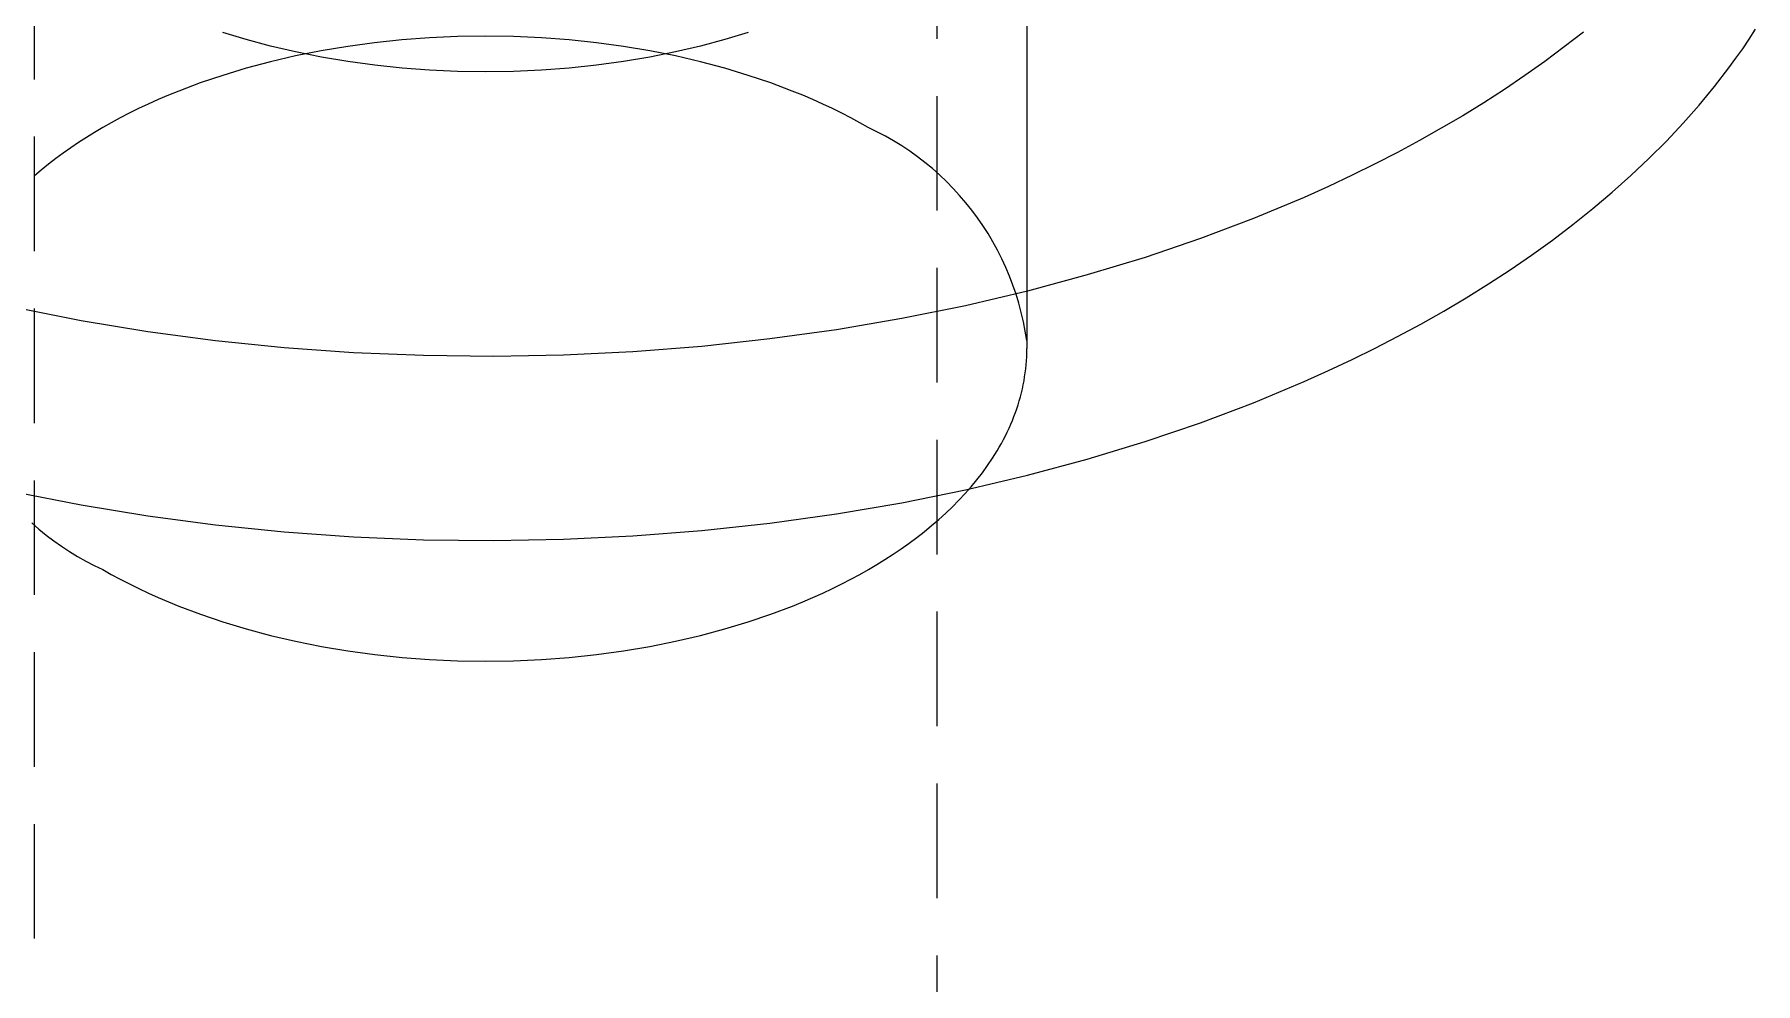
# Model space of a CAD drawing. Header units: millimetres. Extents: x -124 to 15640, y 659 to 4121.
# Drawn here: x 3997.46 to 4016.54, y 2318.69 to 2329.21 of the extents above; entities that cross this region are included whole.
import ezdxf

# ---------------------------------------------------------------- set-up
doc = ezdxf.new("R2010")
doc.units = ezdxf.units.MM
doc.linetypes.add('HIDDEN', pattern=[1.905, 1.27, -0.635])
doc.layers.add('ZANO_R', color=7, linetype='Continuous', lineweight=0)
doc.layers.add('ZANO_R_przerywana', color=7, linetype='HIDDEN', lineweight=0)

msp = doc.modelspace()

# ---------------------------------------------------------------- linework, layer by layer
at = {"layer": 'ZANO_R'}
for p, q in [((4008.464, 2332.167), (4008.464, 2325.725)), ((3999.812, 2329.149), (3999.552, 2329.227)), ((4005.375, 2329.228), (4005.116, 2329.149)), ((4014.632, 2329.233), (4014.42, 2329.068)), ((4016.47, 2329.156), (4016.54, 2329.264)), ((4000.081, 2329.077), (3999.812, 2329.149)), ((4000.359, 2329.013), (4000.081, 2329.077)), ((4000.936, 2329.074), (4000.643, 2329.025)), ((4001.234, 2329.115), (4000.936, 2329.074)), ((4001.537, 2329.147), (4001.234, 2329.115)), ((4001.844, 2329.17), (4001.537, 2329.147)), ((4002.153, 2329.184), (4001.844, 2329.17)), ((4002.463, 2329.189), (4002.153, 2329.184)), ((4002.774, 2329.184), (4002.463, 2329.189)), ((4003.083, 2329.17), (4002.774, 2329.184)), ((4003.39, 2329.147), (4003.083, 2329.17)), ((4003.693, 2329.115), (4003.39, 2329.147)), ((4003.991, 2329.074), (4003.693, 2329.115)), ((4004.283, 2329.025), (4003.991, 2329.074)), ((4004.847, 2329.077), (4004.569, 2329.013)), ((4005.116, 2329.149), (4004.847, 2329.077)), ((4014.42, 2329.068), (4014.204, 2328.907)), ((4016.322, 2328.943), (4016.397, 2329.049)), ((4016.397, 2329.049), (4016.47, 2329.156)), ((4000.08, 2328.904), (3999.811, 2328.832)), ((4000.358, 2328.968), (4000.08, 2328.904)), ((4000.643, 2329.025), (4000.358, 2328.968)), ((4000.644, 2328.955), (4000.359, 2329.013)), ((4000.936, 2328.906), (4000.644, 2328.955)), ((4001.235, 2328.866), (4000.936, 2328.906)), ((4001.538, 2328.834), (4001.235, 2328.866)), ((4003.693, 2328.866), (4003.39, 2328.834)), ((4003.992, 2328.907), (4003.693, 2328.866)), ((4004.284, 2328.956), (4003.992, 2328.907)), ((4004.569, 2328.968), (4004.283, 2329.025)), ((4004.569, 2329.013), (4004.284, 2328.956)), ((4004.846, 2328.904), (4004.569, 2328.968)), ((4005.115, 2328.832), (4004.846, 2328.904)), ((4014.204, 2328.907), (4013.983, 2328.751)), ((4016.245, 2328.837), (4016.322, 2328.943)), ((3999.302, 2328.669), (3999.064, 2328.579)), ((3999.552, 2328.753), (3999.302, 2328.669)), ((3999.811, 2328.832), (3999.552, 2328.753)), ((4001.844, 2328.811), (4001.538, 2328.834)), ((4002.154, 2328.797), (4001.844, 2328.811)), ((4002.464, 2328.792), (4002.154, 2328.797)), ((4002.774, 2328.797), (4002.464, 2328.792)), ((4003.084, 2328.811), (4002.774, 2328.797)), ((4003.39, 2328.834), (4003.084, 2328.811)), ((4005.375, 2328.753), (4005.115, 2328.832)), ((4005.624, 2328.669), (4005.375, 2328.753)), ((4005.863, 2328.579), (4005.624, 2328.669)), ((4013.983, 2328.751), (4013.757, 2328.598)), ((4016.084, 2328.628), (4016.245, 2328.837)), ((3998.836, 2328.484), (3998.726, 2328.434)), ((3998.948, 2328.532), (3998.836, 2328.484)), ((3999.064, 2328.579), (3998.948, 2328.532)), ((4005.979, 2328.532), (4005.863, 2328.579)), ((4006.091, 2328.484), (4005.979, 2328.532)), ((4006.201, 2328.435), (4006.091, 2328.484)), ((4013.757, 2328.598), (4013.527, 2328.45)), ((4015.914, 2328.423), (4016.084, 2328.628)), ((3998.414, 2328.281), (3998.316, 2328.228)), ((3998.515, 2328.333), (3998.414, 2328.281)), ((3998.619, 2328.384), (3998.515, 2328.333)), ((3998.726, 2328.434), (3998.619, 2328.384)), ((4006.308, 2328.384), (4006.201, 2328.435)), ((4006.412, 2328.333), (4006.308, 2328.384)), ((4006.513, 2328.281), (4006.412, 2328.333)), ((4006.611, 2328.228), (4006.513, 2328.281)), ((4013.294, 2328.306), (4013.057, 2328.166)), ((4013.527, 2328.45), (4013.294, 2328.306)), ((4015.736, 2328.222), (4015.914, 2328.423)), ((3998.131, 2328.121), (3998.042, 2328.066)), ((3998.221, 2328.174), (3998.131, 2328.121)), ((3998.316, 2328.228), (3998.221, 2328.174)), ((4006.706, 2328.174), (4006.611, 2328.228)), ((4006.801, 2328.128), (4006.706, 2328.174)), ((4006.895, 2328.079), (4006.801, 2328.128)), ((4013.057, 2328.166), (4012.816, 2328.031)), ((4015.551, 2328.024), (4015.736, 2328.222)), ((3997.783, 2327.892), (3997.7, 2327.831)), ((3997.868, 2327.951), (3997.783, 2327.892)), ((3997.954, 2328.009), (3997.868, 2327.951)), ((3998.042, 2328.066), (3997.954, 2328.009)), ((4006.987, 2328.026), (4006.895, 2328.079)), ((4007.077, 2327.971), (4006.987, 2328.026)), ((4007.165, 2327.912), (4007.077, 2327.971)), ((4007.251, 2327.851), (4007.165, 2327.912)), ((4012.573, 2327.899), (4012.324, 2327.772)), ((4012.816, 2328.031), (4012.573, 2327.899)), ((4015.357, 2327.831), (4015.551, 2328.024)), ((3997.54, 2327.704), (3997.463, 2327.638)), ((3997.619, 2327.768), (3997.54, 2327.704)), ((3997.7, 2327.831), (3997.619, 2327.768)), ((4007.334, 2327.786), (4007.251, 2327.851)), ((4007.416, 2327.719), (4007.334, 2327.786)), ((4007.495, 2327.649), (4007.416, 2327.719)), ((4012.324, 2327.772), (4012.068, 2327.646)), ((4015.157, 2327.642), (4015.357, 2327.831)), ((4007.572, 2327.576), (4007.495, 2327.649)), ((4007.646, 2327.5), (4007.572, 2327.576)), ((4011.806, 2327.522), (4011.536, 2327.401)), ((4012.068, 2327.646), (4011.806, 2327.522)), ((4014.949, 2327.457), (4015.157, 2327.642)), ((4007.717, 2327.423), (4007.646, 2327.5)), ((4007.786, 2327.342), (4007.717, 2327.423)), ((4007.852, 2327.26), (4007.786, 2327.342)), ((4011.536, 2327.401), (4010.975, 2327.167)), ((4014.735, 2327.276), (4014.949, 2327.457)), ((4007.915, 2327.175), (4007.852, 2327.26)), ((4007.975, 2327.088), (4007.915, 2327.175)), ((4010.975, 2327.167), (4010.387, 2326.944)), ((4014.515, 2327.1), (4014.735, 2327.276)), ((4008.033, 2326.999), (4007.975, 2327.088)), ((4008.087, 2326.908), (4008.033, 2326.999)), ((4010.387, 2326.944), (4009.773, 2326.735)), ((4014.288, 2326.928), (4014.515, 2327.1)), ((4008.137, 2326.815), (4008.087, 2326.908)), ((4008.185, 2326.721), (4008.137, 2326.815)), ((4013.82, 2326.599), (4014.057, 2326.761)), ((4014.057, 2326.761), (4014.288, 2326.928)), ((4008.23, 2326.625), (4008.185, 2326.721)), ((4008.271, 2326.528), (4008.23, 2326.625)), ((4009.773, 2326.735), (4009.133, 2326.541)), ((4013.579, 2326.441), (4013.82, 2326.599)), ((4008.308, 2326.429), (4008.271, 2326.528)), ((4008.343, 2326.329), (4008.308, 2326.429)), ((4009.133, 2326.541), (4008.469, 2326.362)), ((4013.333, 2326.288), (4013.579, 2326.441)), ((3997.983, 2326.033), (3997.263, 2326.175)), ((4007.784, 2326.2), (4007.078, 2326.057)), ((4008.469, 2326.362), (4007.784, 2326.2)), ((4008.374, 2326.228), (4008.343, 2326.329)), ((4008.401, 2326.126), (4008.374, 2326.228)), ((4013.083, 2326.14), (4013.333, 2326.288)), ((3998.72, 2325.911), (3997.983, 2326.033)), ((4007.078, 2326.057), (4006.353, 2325.934)), ((4008.425, 2326.022), (4008.401, 2326.126)), ((4008.445, 2325.919), (4008.425, 2326.022)), ((4012.573, 2325.858), (4012.829, 2325.997)), ((4012.829, 2325.997), (4013.083, 2326.14)), ((3999.47, 2325.812), (3998.72, 2325.911)), ((4000.232, 2325.734), (3999.47, 2325.812)), ((4005.614, 2325.831), (4004.861, 2325.749)), ((4006.353, 2325.934), (4005.614, 2325.831)), ((4008.462, 2325.814), (4008.445, 2325.919)), ((4012.324, 2325.73), (4012.573, 2325.858)), ((4001.001, 2325.679), (4000.232, 2325.734)), ((4001.776, 2325.647), (4001.001, 2325.679)), ((4002.552, 2325.638), (4001.776, 2325.647)), ((4003.327, 2325.652), (4002.552, 2325.638)), ((4004.097, 2325.689), (4003.327, 2325.652)), ((4004.861, 2325.749), (4004.097, 2325.689)), ((4008.459, 2325.59), (4008.462, 2325.635)), ((4008.462, 2325.635), (4008.463, 2325.68)), ((4008.463, 2325.68), (4008.464, 2325.725)), ((4011.806, 2325.481), (4012.068, 2325.604)), ((4012.068, 2325.604), (4012.324, 2325.73)), ((4008.432, 2325.367), (4008.439, 2325.411)), ((4008.439, 2325.411), (4008.446, 2325.456)), ((4008.446, 2325.456), (4008.451, 2325.501)), ((4008.451, 2325.501), (4008.456, 2325.545)), ((4008.456, 2325.545), (4008.459, 2325.59)), ((4011.536, 2325.36), (4011.806, 2325.481)), ((4008.392, 2325.19), (4008.403, 2325.234)), ((4008.403, 2325.234), (4008.414, 2325.278)), ((4008.414, 2325.278), (4008.423, 2325.322)), ((4008.423, 2325.322), (4008.432, 2325.367)), ((4010.975, 2325.125), (4011.536, 2325.36)), ((4008.336, 2325.015), (4008.352, 2325.058)), ((4008.352, 2325.058), (4008.366, 2325.102)), ((4008.366, 2325.102), (4008.379, 2325.146)), ((4008.379, 2325.146), (4008.392, 2325.19)), ((4010.387, 2324.903), (4010.975, 2325.125)), ((4008.246, 2324.8), (4008.266, 2324.843)), ((4008.266, 2324.843), (4008.285, 2324.885)), ((4008.285, 2324.885), (4008.303, 2324.928)), ((4008.303, 2324.928), (4008.32, 2324.971)), ((4008.32, 2324.971), (4008.336, 2325.015)), ((4009.773, 2324.694), (4010.387, 2324.903)), ((4008.158, 2324.632), (4008.181, 2324.674)), ((4008.181, 2324.674), (4008.204, 2324.716)), ((4008.204, 2324.716), (4008.225, 2324.758)), ((4008.225, 2324.758), (4008.246, 2324.8)), ((4009.133, 2324.499), (4009.773, 2324.694)), ((4008.028, 2324.428), (4008.082, 2324.509)), ((4008.082, 2324.509), (4008.108, 2324.55)), ((4008.108, 2324.55), (4008.133, 2324.591)), ((4008.133, 2324.591), (4008.158, 2324.632)), ((4008.469, 2324.321), (4009.133, 2324.499)), ((4007.784, 2324.159), (4008.469, 2324.321)), ((4007.846, 2324.194), (4007.91, 2324.27)), ((4007.91, 2324.27), (4007.97, 2324.349)), ((4007.97, 2324.349), (4008.028, 2324.428)), ((3997.263, 2324.133), (3997.983, 2323.992)), ((4007.078, 2324.016), (4007.784, 2324.159)), ((4007.71, 2324.044), (4007.779, 2324.118)), ((4007.779, 2324.118), (4007.846, 2324.194)), ((3997.983, 2323.992), (3998.72, 2323.87)), ((4005.614, 2323.789), (4006.353, 2323.892)), ((4006.353, 2323.892), (4007.078, 2324.016)), ((4007.487, 2323.83), (4007.564, 2323.9)), ((4007.564, 2323.9), (4007.638, 2323.971)), ((4007.638, 2323.971), (4007.71, 2324.044)), ((3997.434, 2323.794), (3997.513, 2323.724)), ((3997.513, 2323.724), (3997.594, 2323.658)), ((3998.72, 2323.87), (3999.47, 2323.77)), ((3999.47, 2323.77), (4000.232, 2323.693)), ((4004.097, 2323.648), (4004.861, 2323.707)), ((4004.861, 2323.707), (4005.614, 2323.789)), ((4007.243, 2323.63), (4007.326, 2323.695)), ((4007.326, 2323.695), (4007.408, 2323.762)), ((4007.408, 2323.762), (4007.487, 2323.83)), ((3997.594, 2323.658), (3997.678, 2323.594)), ((3997.678, 2323.594), (3997.764, 2323.533)), ((3997.764, 2323.533), (3997.851, 2323.475)), ((4000.232, 2323.693), (4001.001, 2323.637)), ((4001.001, 2323.637), (4001.776, 2323.605)), ((4001.776, 2323.605), (4002.552, 2323.596)), ((4002.552, 2323.596), (4003.327, 2323.611)), ((4003.327, 2323.611), (4004.097, 2323.648)), ((4006.982, 2323.445), (4007.071, 2323.505)), ((4007.071, 2323.505), (4007.158, 2323.567)), ((4007.158, 2323.567), (4007.243, 2323.63)), ((3997.851, 2323.475), (3997.941, 2323.42)), ((3997.941, 2323.42), (3998.033, 2323.368)), ((3998.033, 2323.368), (3998.126, 2323.32)), ((3998.126, 2323.32), (3998.221, 2323.275)), ((4006.707, 2323.275), (4006.8, 2323.33)), ((4006.8, 2323.33), (4006.891, 2323.387)), ((4006.891, 2323.387), (4006.982, 2323.445)), ((3998.221, 2323.275), (3998.316, 2323.221)), ((3998.316, 2323.221), (3998.415, 2323.168)), ((3998.415, 2323.168), (3998.516, 2323.116)), ((4006.412, 2323.116), (4006.513, 2323.168)), ((4006.513, 2323.168), (4006.611, 2323.221)), ((4006.611, 2323.221), (4006.707, 2323.275)), ((3998.516, 2323.116), (3998.62, 2323.065)), ((3998.62, 2323.065), (3998.727, 2323.014)), ((3998.727, 2323.014), (3998.836, 2322.965)), ((3998.836, 2322.965), (3998.949, 2322.917)), ((4005.979, 2322.917), (4006.092, 2322.965)), ((4006.092, 2322.965), (4006.201, 2323.015)), ((4006.201, 2323.015), (4006.308, 2323.065)), ((4006.308, 2323.065), (4006.412, 2323.116)), ((3998.949, 2322.917), (3999.064, 2322.87)), ((3999.064, 2322.87), (3999.303, 2322.78)), ((3999.303, 2322.78), (3999.552, 2322.695)), ((4005.375, 2322.696), (4005.625, 2322.78)), ((4005.625, 2322.78), (4005.864, 2322.87)), ((4005.864, 2322.87), (4005.979, 2322.917)), ((3999.552, 2322.695), (3999.812, 2322.617)), ((3999.812, 2322.617), (4000.081, 2322.545)), ((4004.847, 2322.545), (4005.116, 2322.617)), ((4005.116, 2322.617), (4005.375, 2322.696)), ((4000.081, 2322.545), (4000.359, 2322.481)), ((4000.359, 2322.481), (4000.644, 2322.424)), ((4000.644, 2322.424), (4000.936, 2322.374)), ((4000.936, 2322.374), (4001.235, 2322.334)), ((4003.693, 2322.334), (4003.992, 2322.375)), ((4003.992, 2322.375), (4004.284, 2322.424)), ((4004.284, 2322.424), (4004.569, 2322.481)), ((4004.569, 2322.481), (4004.847, 2322.545)), ((4001.235, 2322.334), (4001.538, 2322.302)), ((4001.538, 2322.302), (4001.844, 2322.279)), ((4001.844, 2322.279), (4002.154, 2322.265)), ((4002.154, 2322.265), (4002.464, 2322.26)), ((4002.464, 2322.26), (4002.774, 2322.265)), ((4002.774, 2322.265), (4003.084, 2322.279)), ((4003.084, 2322.279), (4003.39, 2322.302)), ((4003.39, 2322.302), (4003.693, 2322.334))]:
    msp.add_line(p, q, dxfattribs=at)
at = {"layer": 'ZANO_R_przerywana'}
for p, q in [((3997.464, 2222.029), (3997.464, 2334.225)), ((4007.464, 2334.239), (4007.464, 2222.03))]:
    msp.add_line(p, q, dxfattribs=at)

doc.saveas('drawing.dxf')
